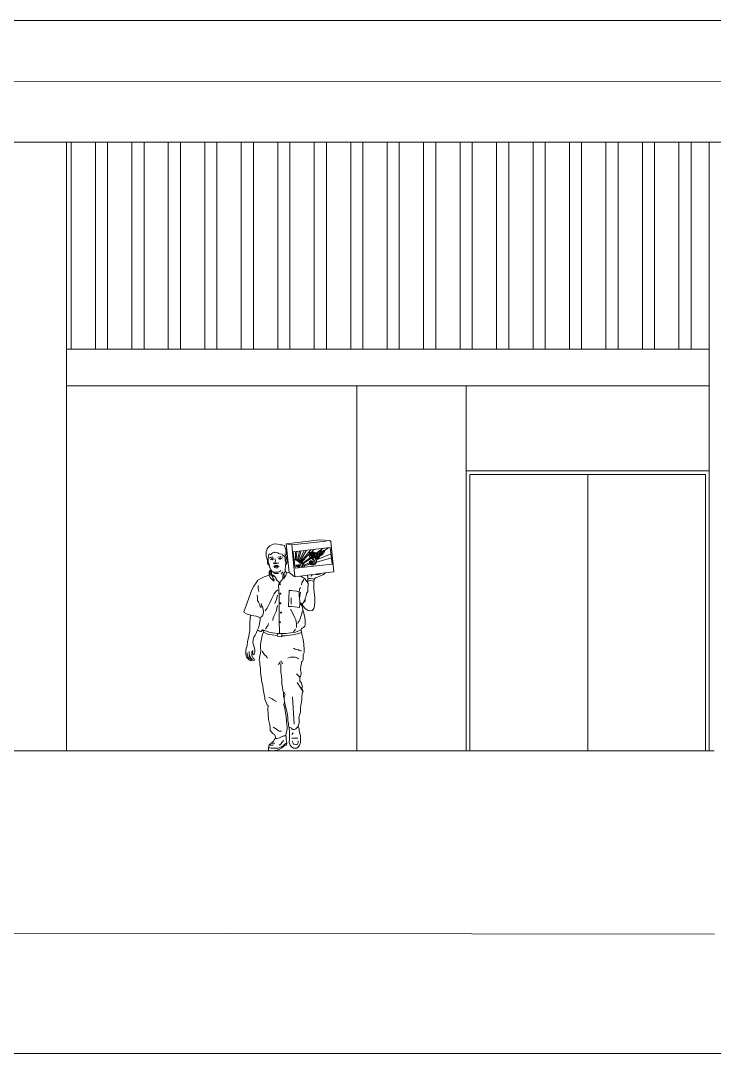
# Model space of a CAD drawing. Header units: metres. Extents: x -48 to 2360, y -1392 to 453.
# Drawn here: x 1307.59 to 1313.3, y 354.5 to 362.99 of the extents above; entities that cross this region are included whole.
import ezdxf

# ---------------------------------------------------------------- set-up
doc = ezdxf.new("R2010")
doc.units = ezdxf.units.M
doc.layers.get('0').update_dxf_attribs({"color": 200})
for name, color, linetype, lineweight in [('corte1', 211, 'Continuous', 20), ('corte2', 213, 'Continuous', 9), ('corte3', 215, 'Continuous', 5)]:
    doc.layers.add(name, color=color, linetype=linetype, lineweight=lineweight)

# ---------------------------------------------------------------- blocks, each defined once
blk = doc.blocks.new('A$C1B2D63C8')
for points in [[(0.404, 0.836, 0.716725), (0.391, 0.916, 0.424234), (0.306, 0.865, 0.410225), (0.358, 0.773, 0.258674), (0.482, 0.791, 0.332906), (0.531, 0.974, 0.301798), (0.285, 1.105, 0.426176), (0.064, 0.875, 0.20158), (0.174, 0.652, 0.05744), (0.262, 0.576, -0.173837), (0.353, 0.426, 0.31663), (0.362, 0.543), (0.397, 0.513, 0.269894), (0.326, 0.63, 0.121111), (0.393, 0.629, -0.007147), (0.377, 0.67, 0.240243), (0.443, 0.732, -0.252139), (0.229, 0.797, -0.412903), (0.229, 1.003, -0.298027), (0.4, 1.012, -0.282417), (0.462, 0.896, -0.362944), (0.404, 0.836)], [(0.368, 0.553, -0.09887), (0.368, 0.553), (0.38, 0.543, 0.203395), (0.32, 0.618), (0.32, 0.618), (0.231, 0.683), (0.329, 0.642, 0.09122), (0.376, 0.639, -0.006992), (0.359, 0.679, 0.212738), (0.42, 0.716, -0.225125), (0.221, 0.788, -0.414781), (0.221, 1.013, -0.299666), (0.407, 1.022, -0.282417), (0.474, 0.896, -0.362944), (0.406, 0.823, -0.829542), (0.399, 0.847, 0.724498), (0.389, 0.903, 0.428586), (0.318, 0.861, 0.413597), (0.362, 0.785, 0.259777), (0.474, 0.801, 0.331371), (0.519, 0.969, 0.30166), (0.285, 1.093, 0.426878), (0.077, 0.876, 0.202083), (0.183, 0.661, 0.058067), (0.269, 0.586, -0.145592), (0.357, 0.458, 0.174425), (0.357, 0.526), (0.347, 0.564)], [(0.921, 0.868, 0.299913), (0.825, 1.028, 0.26405), (0.664, 1.004, 0.195662), (0.581, 0.825, 0.640816), (0.578, 0.734, 0.233062), (0.637, 0.573, 0.394063), (0.855, 0.589, 0.169284), (0.922, 0.779, 0.796599), (0.921, 0.868)], [(0.907, 0.856, 0.320795), (0.82, 1.016, 0.262204), (0.673, 0.994, 0.204345), (0.594, 0.816, 0.808437), (0.592, 0.742, 0.246508), (0.645, 0.582, 0.392103), (0.845, 0.597, 0.178919), (0.909, 0.791, 1.101668)], [(0.694, 0.951), (0.694, 0.827, -0.856462), (0.694, 0.754), (0.694, 0.633, 0.81786), (0.805, 0.645), (0.805, 0.765, -0.92843), (0.805, 0.83), (0.805, 0.952, 0.755597)], [(0.707, 0.949), (0.707, 0.836, -0.677848), (0.707, 0.744), (0.707, 0.635, 0.795622), (0.793, 0.646), (0.793, 0.755, -0.705213), (0.792, 0.84), (0.792, 0.95, 0.726998), (0.707, 0.949)], [(1.099, 1.166), (0.991, 1.144), (0.97, 1.108), (1.002, 1.07), (1.002, 0.998, 0.771731), (1.002, 0.92), (1.002, 0.794), (0.975, 0.764), (1.01, 0.734), (1.249, 0.879), (1.244, 0.965), (1.226, 0.975), (1.189, 0.96, -0.300787), (1.163, 0.894), (1.111, 0.863), (1.111, 0.943, 0.753564), (1.111, 1.021), (1.111, 1.113), (1.127, 1.131), (1.127, 1.144)], [(1.096, 1.152), (0.999, 1.133), (0.986, 1.109), (1.015, 1.074), (1.015, 0.987, 1.090384), (1.015, 0.931), (1.015, 0.789), (0.993, 0.765), (1.011, 0.749), (1.236, 0.886), (1.232, 0.957), (1.226, 0.961), (1.202, 0.952, -0.265044), (1.169, 0.883), (1.098, 0.841), (1.098, 0.954, 1.054712), (1.098, 1.01), (1.098, 1.118), (1.115, 1.136), (1.115, 1.138)]]:
    blk.add_lwpolyline(points, format="xyb", close=True)
for points in [[(0.26, 0.771, -0.402831), (0.263, 0.974, -0.298027), (0.434, 0.982, -0.001163), (0.434, 0.982)], [(0.348, 0.777, 0.187612), (0.392, 0.744, 0.258674), (0.515, 0.762, 0.332906), (0.564, 0.945, 0.113042), (0.49, 1.03)], [(0.655, 0.56, 0.028849), (0.67, 0.544, 0.394063), (0.888, 0.56, 0.169284), (0.955, 0.75, 0.796599), (0.954, 0.839, 0.263686), (0.878, 0.988, 0.263686)], [(0.792, 0.951, 0.381448), (0.74, 0.92), (0.74, 0.807, -0.677848), (0.74, 0.715), (0.74, 0.607)], [(1.144, 0.883), (1.144, 0.914, 0.753564), (1.144, 0.992), (1.144, 1.084), (1.161, 1.102), (1.161, 1.115), (1.133, 1.137), (1.127, 1.136)], [(0.422, 0.698, -0.089526), (0.587, 0.506, -0.252547), (0.57, 0.175, -0.211921), (0.334, 0.033, -0.176779), (0.109, 0.074, -0.254945), (0, 0.234, -0.396358), (0.14, 0.383, -0.330512), (0.263, 0.319, -0.333072), (0.236, 0.235, -0.318866), (0.182, 0.235, -0.320283), (0.155, 0.308, 0.538047), (0.077, 0.215, 0.283347), (0.191, 0.124, 0.266412), (0.43, 0.208, 0.344426), (0.437, 0.4, 0.025357), (0.375, 0.477, 1.243363)], [(0.413, 0.69, -0.089881), (0.576, 0.5, -0.251793), (0.559, 0.182, -0.211848), (0.333, 0.046, -0.177285), (0.115, 0.085, -0.25452), (0.013, 0.235, -0.396373), (0.142, 0.37, -0.330109), (0.251, 0.314, -0.329667), (0.229, 0.245, -0.319901), (0.19, 0.246, -0.391524), (0.173, 0.317, 0.602604), (0.065, 0.211, 0.28325), (0.189, 0.112, 0.266066), (0.44, 0.2, 0.34454), (0.447, 0.407, 0.028596), (0.376, 0.495, 0.025357)], [(0.456, 0.669, -0.089526), (0.621, 0.477, -0.252547), (0.603, 0.146, -0.211921), (0.368, 0.004, -0.176779), (0.142, 0.045, -0.087264), (0.086, 0.087, -0.087264)], [(0.155, 0.275, 0.393926), (0.111, 0.185, 0.086949), (0.134, 0.144)], [(0.25, 0.34, -0.15043), (0.297, 0.29, -0.333072), (0.27, 0.206, -0.318866), (0.216, 0.206, -0.116457), (0.195, 0.229, -0.116457)], [(0.368, 0.452, -0.055983), (0.386, 0.397, 0.116516), (0.407, 0.439)], [(0.456, 0.669, 0.100196), (0.476, 0.703, -0.057709), (0.422, 0.699, -0.057709)]]:
    blk.add_lwpolyline(points, format="xyb")
blk.add_lwpolyline([(1.008, 0.735), (1.008, 0.735), (1.043, 0.705), (1.283, 0.85), (1.278, 0.936), (1.26, 0.946), (1.246, 0.94)])
for radius in [0.0587, 0.046]:
    blk.add_circle((1.326, 1.068), radius)
blk.add_arc((1.36, 1.039), 0.0587, 206.88062, 71.33286)
blk = doc.blocks.new('A$C32BD39BD')
for points in [[(1.39, 10.57), (0.95, 5.77), (0, 5.56)], [(13.32, 10.57), (11.75, 9.3)], [(15.37, 8.5), (16.63, 9.22)], [(16.68, 7.71), (16.34, 7.55)], [(16.93, 9.39), (18.99, 10.57)], [(18.78, 8.71), (17.85, 8.27)], [(22.72, 10.57), (19.54, 9.07)], [(10.15, 2.59), (10.48, 2.69)], [(12.16, 2.02), (10.51, 1.73)], [(11.47, 2.97), (12.74, 3.33)], [(13.6, 6.26), (12.74, 5.85)], [(23.82, 4.05), (14.02, 2.34)], [(14.12, 3.72), (23.82, 6.49)]]:
    blk.add_lwpolyline(points)
blk.add_lwpolyline([(0, 10.57), (23.82, 10.57), (23.82, 0), (0, 0)], close=True)
for points in [[(2.27, 10.57), (1.33, 5.55, -0.168065), (2.21, 5.39), (4.03, 10.57)], [(5.08, 10.57), (2.69, 5.36, -0.094451), (3.39, 4.82), (7.11, 10.57)], [(8.5, 10.57), (3.88, 4.51, -0.121561), (4.36, 3.99), (11.22, 10.57)], [(9.78, 7.71), (4.73, 3.64, -0.211163), (5.27, 2.71), (10.5, 5.71)], [(11.18, 5.11), (5.45, 2.4, -0.172308), (5.86, 1.37), (9.29, 2.35)], [(9.7, 1.59), (5.98, 0.94, -0.058865), (6.07, 0)]]:
    blk.add_lwpolyline(points, format="xyb")
for points in [[(3.62, 1.57, 0.293979), (0.66, 1.58, 0.998358), (0.72, 1.48, -0.180649), (2.22, 1.8, -0.052817), (3.51, 1.46, 0.644905)], [(3.07, 1.05, 0.37902), (0.9, 1.08, 0.476554), (3.07, 1.04)], [(5.03, 0.28, 0.378797), (0.99, 5.15, -0.276711), (3.91, 0.65, -0.107859), (5.03, 0.28, 1.576559)], [(2.94, 1.03, 0.345028), (1.04, 1.07, 0.43347)], [(2, 0.64, 0.431492), (2.03, 1.38, 0.379442), (2, 0.64)]]:
    blk.add_lwpolyline(points, format="xyb", close=True)
for centre, radius, start, end in [((11.8, 7.28), 2.02, 10.05272, 91.44031), ((0.44, 0.06), 5.28, 359.306, 94.72657)]:
    blk.add_arc(centre, radius, start, end)
at = {"xscale": 7.5, "yscale": 7.5, "zscale": 7.5}
blk.add_blockref('A$C1B2D63C8', (9.26, 0.76), dxfattribs=at)
blk = doc.blocks.new('A$C14411974')
for p, q in [((0.3845, 1.1622), (0.4027, 1.1271)), ((0.4027, 1.1271), (0.421, 1.0932)), ((0.4692, 1.1037), (0.4666, 1.0919)), ((0.477, 1.1245), (0.4692, 1.1037)), ((0.4864, 1.1518), (0.477, 1.1323)), ((0.477, 1.1323), (0.477, 1.1245)), ((0.421, 1.0932), (0.4275, 1.075)), ((0.4275, 1.075), (0.434, 1.0451)), ((0.434, 1.0242), (0.4327, 1.0125)), ((0.434, 1.0451), (0.434, 1.0242)), ((0.4484, 1.0555), (0.4445, 1.0451)), ((0.4562, 1.0646), (0.4484, 1.0555)), ((0.4627, 1.0763), (0.4562, 1.0646)), ((0.4666, 1.0919), (0.4627, 1.0763)), ((0.4249, 0.9995), (0.4106, 0.9774))]:
    blk.add_line(p, q)
for points in [[(0.3599, 1.5756), (0.3538, 1.6325), (0.3502, 1.6408), (0.3466, 1.6503), (0.3419, 1.6669), (0.3383, 1.6775), (0.3348, 1.687), (0.3253, 1.6906), (0.3146, 1.6918), (0.3016, 1.6929), (0.279, 1.6977), (0.2617, 1.7), (0.241, 1.6977), (0.2315, 1.6918), (0.2146, 1.6827), (0.1926, 1.6607), (0.19, 1.6491), (0.1853, 1.6349), (0.1841, 1.6194), (0.1841, 1.6029), (0.1888, 1.5827), (0.1959, 1.5673), (0.2054, 1.5377), (0.2114, 1.5234), (0.2149, 1.5033), (0.2244, 1.4843), (0.2315, 1.4748), (0.2434, 1.4665), (0.2588, 1.4665), (0.2861, 1.4677), (0.298, 1.4737), (0.3051, 1.4808)], [(0.4608, 1.2173), (0.4737, 1.2091), (0.4808, 1.1984), (0.4927, 1.1854), (0.5034, 1.1711), (0.5153, 1.1616), (0.5296, 1.1533), (0.545, 1.1509), (0.5617, 1.1533), (0.57, 1.1592), (0.5771, 1.1675), (0.5807, 1.1747), (0.5831, 1.1925), (0.5855, 1.2186), (0.5843, 1.2626), (0.5759, 1.3255), (0.5759, 1.3481), (0.5759, 1.3896), (0.5783, 1.4027), (0.5807, 1.4098), (0.5914, 1.4217), (0.608, 1.4265), (0.6306, 1.436), (0.6497, 1.4466), (0.6639, 1.4538), (0.6711, 1.4621), (0.4237, 1.4288), (0.4142, 1.4324), (0.3726, 1.4633), (0.3491, 1.7013), (0.6238, 1.7322), (0.707, 1.7275), (0.7177, 1.7191), (0.74, 1.4702), (0.6711, 1.4621)], [(0.4068, 1.572), (0.3943, 1.6918), (0.3493, 1.7)], [(0.3943, 1.6918), (0.6773, 1.7227)], [(0.2, 1.5548), (0.202, 1.5615), (0.2008, 1.5797), (0.2032, 1.5979), (0.2032, 1.6015), (0.2056, 1.6088), (0.2069, 1.6149), (0.2093, 1.6161), (0.2141, 1.6161), (0.219, 1.6137), (0.2214, 1.6088), (0.2263, 1.6161), (0.2312, 1.6209), (0.2384, 1.627), (0.2494, 1.6294), (0.253, 1.6306), (0.2664, 1.6294), (0.2797, 1.627), (0.287, 1.6209), (0.2943, 1.6173), (0.315, 1.6149), (0.3186, 1.6088), (0.3295, 1.6027), (0.3344, 1.5967), (0.3393, 1.5894), (0.3405, 1.5833), (0.3417, 1.576), (0.3417, 1.5676), (0.3417, 1.5627), (0.3441, 1.5542), (0.3453, 1.5518)], [(0.3388, 1.6167), (0.3428, 1.6038), (0.3485, 1.5909), (0.3485, 1.5812)], [(0.3452, 1.6369), (0.3501, 1.6183), (0.3533, 1.6095)], [(0.1926, 1.5745), (0.1944, 1.5608), (0.1958, 1.5448), (0.1973, 1.536), (0.1987, 1.5302), (0.2046, 1.5287), (0.2075, 1.5244)], [(0.2118, 1.5811), (0.2198, 1.5891), (0.2277, 1.5917), (0.2369, 1.5917), (0.2409, 1.5917)], [(0.2198, 1.5693), (0.229, 1.5772), (0.2383, 1.5785), (0.2462, 1.5759)], [(0.2517, 1.5341), (0.2496, 1.5361), (0.2488, 1.5374), (0.2481, 1.5394), (0.2476, 1.5419), (0.2476, 1.5437), (0.2479, 1.5455)], [(0.2578, 1.5446), (0.2578, 1.5416), (0.2599, 1.5392), (0.2613, 1.539), (0.2626, 1.5388), (0.2646, 1.5388), (0.2653, 1.5388), (0.2673, 1.539), (0.2693, 1.5399), (0.27, 1.5414), (0.2704, 1.5423), (0.2711, 1.5435)], [(0.28, 1.5354), (0.2811, 1.5368), (0.2827, 1.5401), (0.2831, 1.5417), (0.2831, 1.5432), (0.2831, 1.5448), (0.2829, 1.5461)], [(0.2818, 1.5917), (0.2977, 1.5943), (0.3056, 1.5943), (0.3228, 1.5904)], [(0.2832, 1.5772), (0.2937, 1.5825), (0.3043, 1.5825), (0.3149, 1.5772)], [(0.3726, 1.4633), (0.357, 1.4622), (0.3509, 1.4622), (0.3399, 1.4806), (0.3399, 1.4977), (0.3423, 1.5087), (0.3436, 1.5234), (0.3436, 1.5296), (0.346, 1.5308), (0.3509, 1.5357), (0.356, 1.5485), (0.3599, 1.5773)], [(0.3453, 1.5304), (0.3451, 1.5448), (0.3475, 1.5648), (0.3498, 1.5742), (0.3534, 1.5813), (0.3557, 1.5883)], [(0.4209, 1.4299), (0.4068, 1.572)], [(0.2095, 1.4609), (0.2102, 1.444), (0.1686, 1.4286), (0.1449, 1.418), (0.1164, 1.4014), (0.1021, 1.3792), (0.0843, 1.3531), (0.0676, 1.3223), (0.0309, 1.2227), (0, 1.1421), (0.0024, 1.135), (0.0237, 1.1243), (0.0665, 1.1113), (0.1009, 1.1054), (0.1412, 1.0911), (0.1471, 1.1066), (0.1543, 1.1054), (0.1602, 1.1255), (0.1626, 1.1397), (0.1602, 1.1646), (0.1531, 1.1812), (0.146, 1.1943), (0.1424, 1.2109)], [(0.2237, 1.4858), (0.2137, 1.4808), (0.209, 1.4713), (0.209, 1.4642), (0.2102, 1.4559), (0.2185, 1.4488), (0.2304, 1.4393), (0.2375, 1.4322), (0.2398, 1.4322)], [(0.2102, 1.444), (0.2186, 1.4238), (0.2288, 1.4121), (0.2391, 1.4019), (0.2464, 1.3946), (0.2493, 1.399)], [(0.2271, 1.4807), (0.2293, 1.4621), (0.2312, 1.4466), (0.2244, 1.4553), (0.2193, 1.461), (0.2177, 1.464), (0.2177, 1.4679), (0.2186, 1.4737), (0.2244, 1.4795), (0.2254, 1.4804)], [(0.2312, 1.4466), (0.2382, 1.4425), (0.2423, 1.4407), (0.2464, 1.4393), (0.251, 1.4345)], [(0.2535, 1.5172), (0.2501, 1.5139), (0.244, 1.5101)], [(0.2458, 1.463), (0.2565, 1.4571), (0.2636, 1.4559), (0.2743, 1.4559), (0.2873, 1.4559)], [(0.2513, 1.5095), (0.2597, 1.5129), (0.2647, 1.5151), (0.2803, 1.5117)], [(0.2535, 1.5172), (0.2607, 1.5224), (0.2671, 1.5197), (0.2717, 1.5242), (0.2835, 1.516), (0.2927, 1.5115)], [(0.2541, 1.5056), (0.2641, 1.5028), (0.2703, 1.5028), (0.277, 1.5039), (0.2798, 1.5062), (0.2815, 1.5062)], [(0.3217, 1.4701), (0.3146, 1.463), (0.3122, 1.4559), (0.3087, 1.4523)], [(0.3413, 1.4783), (0.3372, 1.4665), (0.3337, 1.4608), (0.3293, 1.4565), (0.3241, 1.4481), (0.3205, 1.4345), (0.3205, 1.4203), (0.3191, 1.4139), (0.3167, 1.4055)], [(0.3269, 1.4526), (0.3295, 1.4525), (0.332, 1.4512), (0.3327, 1.4474), (0.3327, 1.4437), (0.332, 1.4399), (0.332, 1.4298), (0.3308, 1.4235), (0.3285, 1.4094)], [(0.3509, 1.4622), (0.3451, 1.4412), (0.3387, 1.43), (0.3354, 1.4199), (0.3285, 1.4094)], [(0.5536, 1.433), (0.5565, 1.4402), (0.5593, 1.4431), (0.5651, 1.4431)], [(0.5944, 1.4471), (0.6145, 1.4492), (0.6328, 1.4533)], [(0.1175, 1.359), (0.1199, 1.3353), (0.121, 1.3199), (0.1246, 1.3092)], [(0.2398, 1.4322), (0.2464, 1.4355), (0.2522, 1.434), (0.2624, 1.4224), (0.2654, 1.4165), (0.2654, 1.4078), (0.2698, 1.4034), (0.2814, 1.3946), (0.2888, 1.3873), (0.2917, 1.3771), (0.3167, 1.4055)], [(0.2398, 1.4322), (0.2405, 1.418), (0.2449, 1.4121), (0.2493, 1.4048), (0.2493, 1.399)], [(0.2917, 1.3771), (0.2873, 1.3596), (0.2911, 1.268), (0.2923, 1.1752), (0.2923, 1.0949), (0.2911, 1.0385), (0.2936, 0.9958), (0.2936, 0.9634)], [(0.5291, 1.3731), (0.5152, 1.3973), (0.4992, 1.4157), (0.4821, 1.4267), (0.471, 1.4352)], [(0.4744, 1.3627), (0.4779, 1.3819), (0.4849, 1.3942), (0.4937, 1.4081)], [(0.5223, 1.4421), (0.5286, 1.4341), (0.5286, 1.4218), (0.5274, 1.4108), (0.5274, 1.3912), (0.5299, 1.3643), (0.5274, 1.3386), (0.5274, 1.3202), (0.5262, 1.3079), (0.5176, 1.2933), (0.5127, 1.2688), (0.5054, 1.2529), (0.5041, 1.2394), (0.5017, 1.221)], [(0.5274, 1.4105), (0.5377, 1.4142), (0.5479, 1.4142), (0.5684, 1.4123), (0.5799, 1.4075)], [(0.5274, 1.3947), (0.5386, 1.3965), (0.5507, 1.3984), (0.5628, 1.3965), (0.5767, 1.3936)], [(0.1104, 1.2784), (0.1127, 1.263), (0.1127, 1.2346), (0.121, 1.2203), (0.1317, 1.199), (0.1365, 1.1848), (0.1412, 1.18), (0.1436, 1.1729)], [(0.28, 1.3211), (0.2634, 1.308), (0.2516, 1.2903), (0.2421, 1.2725), (0.2314, 1.2523), (0.2148, 1.2144), (0.1922, 1.1717), (0.1768, 1.1492)], [(0.2789, 1.2784), (0.2706, 1.2429), (0.2611, 1.2239), (0.2551, 1.2097)], [(0.3728, 1.3159), (0.3676, 1.1857), (0.3923, 1.1844), (0.4405, 1.1792), (0.4575, 1.1766), (0.4601, 1.2039)], [(0.3728, 1.3159), (0.3897, 1.3159), (0.4093, 1.3133), (0.4327, 1.3107), (0.4445, 1.3094), (0.451, 1.3068)], [(0.4582, 1.2543), (0.4549, 1.2742), (0.4549, 1.2898), (0.4562, 1.3055), (0.4588, 1.3224), (0.4614, 1.3328), (0.4679, 1.3419)], [(0.4692, 0.9897), (0.4757, 1.0015), (0.481, 1.0067), (0.4927, 1.0132), (0.5031, 1.0236), (0.5057, 1.0341), (0.5057, 1.0523), (0.5057, 1.077), (0.5031, 1.094), (0.4914, 1.1408), (0.4849, 1.1551), (0.4823, 1.1799), (0.4731, 1.1981), (0.4614, 1.2059), (0.4601, 1.2299), (0.4575, 1.2508), (0.4614, 1.2716), (0.464, 1.2885), (0.4666, 1.3029)], [(0.2765, 1.1931), (0.267, 1.1445), (0.2504, 1.1125), (0.2397, 1.0805), (0.2385, 1.0698)], [(0.391, 1.256), (0.391, 1.2039)], [(0.5039, 1.2379), (0.4882, 1.2161), (0.4793, 1.2008)], [(0.0554, 1.1147), (0.0531, 1.0893), (0.0512, 1.0492), (0.0494, 0.9889), (0.0384, 0.9286), (0.0311, 0.8976), (0.0275, 0.8647), (0.022, 0.8464), (0.0183, 0.8282), (0.0183, 0.8099), (0.0183, 0.7917), (0.022, 0.7697), (0.0384, 0.7533), (0.0567, 0.7387), (0.0604, 0.7405), (0.075, 0.7442), (0.0823, 0.7423), (0.086, 0.7442), (0.086, 0.7497), (0.0823, 0.757), (0.075, 0.7643), (0.0695, 0.7752), (0.0659, 0.788), (0.0659, 0.799), (0.0659, 0.8117), (0.0713, 0.8227)], [(0.1354, 1.0932), (0.1353, 1.0765), (0.1335, 1.0619), (0.1299, 1.0418), (0.1207, 1.009), (0.1116, 0.9889), (0.1043, 0.9725), (0.0951, 0.9487), (0.0841, 0.9341), (0.0768, 0.9104), (0.075, 0.8884), (0.0768, 0.8775), (0.0823, 0.8629), (0.0878, 0.8428), (0.0915, 0.8282), (0.0915, 0.8154), (0.0896, 0.8026), (0.0859, 0.7903), (0.0771, 0.7891), (0.0738, 0.7957)], [(0.2046, 1.0462), (0.1994, 1.0265), (0.191, 1.0171), (0.1869, 1.0119), (0.1817, 1.0046), (0.1796, 0.9984)], [(0.1122, 0.9903), (0.1202, 0.989), (0.1306, 0.9838), (0.1379, 0.9807), (0.1442, 0.9807), (0.1483, 0.9848), (0.1515, 0.9859), (0.1619, 0.9869), (0.1641, 0.9838)], [(0.1625, 0.9733), (0.1504, 0.9461), (0.1435, 0.9024), (0.1366, 0.8748), (0.1366, 0.8449), (0.1412, 0.8242), (0.1366, 0.8012), (0.1297, 0.7667), (0.1274, 0.7437), (0.132, 0.7299), (0.1311, 0.7067), (0.137, 0.6772), (0.1384, 0.6463), (0.1443, 0.6065), (0.1502, 0.5609), (0.1576, 0.5358), (0.1605, 0.5034), (0.1679, 0.4607), (0.1723, 0.4342), (0.1723, 0.4224), (0.1932, 0.377), (0.2006, 0.3711), (0.1991, 0.3417), (0.2006, 0.3019), (0.2036, 0.2577), (0.2139, 0.2121), (0.2183, 0.1826), (0.2183, 0.1649), (0.2272, 0.1546), (0.2331, 0.1458), (0.2434, 0.1399), (0.2522, 0.1325), (0.2525, 0.1324)], [(0.165, 0.9911), (0.1577, 0.9942), (0.1546, 0.9942), (0.1452, 0.9911)], [(0.2757, 0.9456), (0.2325, 0.9511), (0.1986, 0.958), (0.1625, 0.9733), (0.1653, 0.9912), (0.2094, 0.9741), (0.2379, 0.968), (0.2828, 0.9626)], [(0.3133, 0.9632), (0.3471, 0.9641), (0.3864, 0.9687), (0.4248, 0.9756), (0.4671, 0.9895), (0.4733, 0.9902), (0.4757, 0.9711)], [(0.0284, 0.8052), (0.0284, 0.7956), (0.0294, 0.7879), (0.0303, 0.7784), (0.0332, 0.7707), (0.038, 0.763), (0.0428, 0.7582), (0.0447, 0.7554)], [(0.0438, 0.8143), (0.0445, 0.803), (0.0445, 0.7961), (0.0463, 0.7867), (0.0482, 0.7786), (0.052, 0.7742), (0.0539, 0.7685), (0.0595, 0.7616), (0.0652, 0.7535), (0.0727, 0.7459)], [(0.0457, 0.7861), (0.0463, 0.7735), (0.0501, 0.7629), (0.0526, 0.7572), (0.0578, 0.7523), (0.0578, 0.7523), (0.0604, 0.7489), (0.0642, 0.7438)], [(0.0738, 0.7957), (0.0738, 0.8038), (0.0732, 0.8099), (0.075, 0.819), (0.075, 0.8245)], [(0.1503, 0.8193), (0.1591, 0.8038), (0.1746, 0.7861), (0.1791, 0.7817), (0.1924, 0.7662), (0.1968, 0.7617)], [(0.3624, 0.7606), (0.3751, 0.766), (0.3859, 0.7678), (0.3986, 0.7678), (0.4221, 0.7678), (0.4438, 0.7606), (0.451, 0.7551)], [(0.4095, 0.8419), (0.4221, 0.8346), (0.4492, 0.8292), (0.4565, 0.8238), (0.4691, 0.8202), (0.4764, 0.8202)], [(0.2984, 0.7334), (0.2931, 0.7173), (0.2834, 0.7098)], [(0.447, 0.2027), (0.455, 0.1799), (0.4564, 0.1665), (0.4591, 0.1531), (0.4671, 0.1236), (0.4671, 0.0928), (0.4671, 0.0673), (0.4577, 0.0459), (0.447, 0.0298), (0.4336, 0.0218), (0.4228, 0.0218), (0.4094, 0.0218), (0.3933, 0.0325), (0.3826, 0.0446), (0.3745, 0.0714), (0.3772, 0.0941), (0.3772, 0.1437), (0.3759, 0.1611), (0.3745, 0.1759), (0.3745, 0.1866), (0.3678, 0.2067), (0.3678, 0.2268), (0.3638, 0.2469), (0.3625, 0.2737), (0.3571, 0.3085), (0.341, 0.3782), (0.3356, 0.405), (0.3315, 0.4219), (0.3315, 0.442), (0.3342, 0.4514), (0.3409, 0.4621), (0.3342, 0.4729), (0.3261, 0.4813), (0.3208, 0.4947), (0.3181, 0.5202), (0.3127, 0.551), (0.3127, 0.5792), (0.3114, 0.6127), (0.306, 0.6462), (0.306, 0.6649), (0.306, 0.681), (0.306, 0.6917), (0.306, 0.7172)], [(0.3081, 0.7387), (0.3134, 0.7269), (0.3198, 0.7141)], [(0.4345, 0.6318), (0.4616, 0.6033)], [(0.4389, 0.5596), (0.4887, 0.4838)], [(0.2052, 0.4382), (0.2233, 0.4328), (0.2341, 0.4274), (0.2468, 0.4148), (0.2594, 0.4111), (0.2703, 0.4039)], [(0.3315, 0.4326), (0.3259, 0.4459), (0.3259, 0.4532), (0.3259, 0.4635), (0.3274, 0.4724), (0.3274, 0.4768)], [(0.4023, 0.4434), (0.4147, 0.2195)], [(0.2613, 0.1026), (0.2613, 0.1026), (0.2545, 0.0976), (0.2438, 0.0785), (0.2198, 0.0574), (0.2095, 0.0471), (0.2072, 0.0441), (0.2065, 0.0295), (0.204, 0.0276), (0.2036, 0.0044), (0.2227, 0), (0.236, 0), (0.2625, 0.0015), (0.292, 0.0088), (0.3097, 0.0221), (0.3289, 0.0362), (0.3388, 0.0443), (0.3479, 0.0465), (0.3528, 0.0479), (0.3542, 0.0598), (0.3542, 0.0598), (0.3525, 0.0751), (0.3495, 0.0928), (0.3481, 0.1105), (0.3481, 0.1163), (0.3451, 0.1267), (0.3495, 0.1414), (0.3569, 0.1811), (0.3584, 0.1959), (0.3554, 0.2135), (0.351, 0.2474), (0.3481, 0.2798), (0.3436, 0.3107), (0.3377, 0.3446), (0.3304, 0.3785), (0.3348, 0.3987)], [(0.2432, 0.1944), (0.2685, 0.1781), (0.2757, 0.1709), (0.292, 0.16), (0.2974, 0.16), (0.3119, 0.16)], [(0.3726, 0.1923), (0.3798, 0.1907), (0.3878, 0.1867), (0.3932, 0.184), (0.3986, 0.1773), (0.4012, 0.1773), (0.4053, 0.1733), (0.4093, 0.1733), (0.4173, 0.1746), (0.4281, 0.18), (0.4308, 0.1813), (0.4361, 0.1867), (0.4401, 0.192), (0.447, 0.2027)], [(0.2525, 0.1324), (0.2566, 0.1265), (0.259, 0.1202), (0.2606, 0.1148), (0.2613, 0.1108), (0.2621, 0.1007), (0.2629, 0.0991), (0.2762, 0.1014), (0.2935, 0.1061), (0.3045, 0.1108), (0.3154, 0.1171), (0.3201, 0.1171), (0.3311, 0.121), (0.3389, 0.1218), (0.3457, 0.1286)], [(0.3944, 0.1326), (0.4078, 0.146)], [(0.3963, 0.1019), (0.416, 0.1037), (0.4331, 0.1037), (0.4456, 0.1019)], [(0.2041, 0.0256), (0.2145, 0.0239), (0.2265, 0.0209), (0.2435, 0.0198), (0.2595, 0.0198), (0.2728, 0.0198), (0.2823, 0.0221), (0.2925, 0.0247), (0.3029, 0.0283), (0.3083, 0.031), (0.3172, 0.0357), (0.3287, 0.0466), (0.3361, 0.0513), (0.3389, 0.0547), (0.3463, 0.0588), (0.3504, 0.0621), (0.3524, 0.0642)], [(0.2146, 0.0491), (0.2164, 0.0454), (0.222, 0.0454), (0.2323, 0.0454), (0.2381, 0.0456), (0.2448, 0.0485), (0.2448, 0.0485)], [(0.2332, 0.0649), (0.2379, 0.0612), (0.2444, 0.0612), (0.2509, 0.0603), (0.2565, 0.0621)], [(0.326, 0.0831), (0.3205, 0.075), (0.3136, 0.0666), (0.3047, 0.0547), (0.2905, 0.0459)], [(0.4004, 0.0797), (0.4019, 0.0718), (0.4068, 0.0609), (0.4102, 0.0549), (0.4158, 0.0527), (0.4286, 0.0512), (0.4332, 0.0515), (0.4426, 0.0549), (0.4456, 0.0602), (0.4471, 0.0711), (0.4478, 0.0801)]]:
    blk.add_lwpolyline(points)
blk.add_lwpolyline([(0.447, 0.2027), (0.4554, 0.2274), (0.4567, 0.2326), (0.4567, 0.2415), (0.4567, 0.2569), (0.4541, 0.2761), (0.4554, 0.28), (0.4592, 0.2928), (0.4618, 0.2992), (0.4656, 0.3159), (0.4656, 0.3313), (0.4656, 0.3428), (0.4682, 0.3569), (0.4695, 0.3697), (0.4721, 0.3876), (0.4746, 0.3979), (0.4772, 0.421), (0.4785, 0.4479), (0.4798, 0.462), (0.4798, 0.4722), (0.4836, 0.4799), (0.4887, 0.4838), (0.4836, 0.5004), (0.4785, 0.5081), (0.4772, 0.5132), (0.4785, 0.5197), (0.4836, 0.5248), (0.4785, 0.5414), (0.4746, 0.5568), (0.4668, 0.5667), (0.4603, 0.5744), (0.4616, 0.5872), (0.4616, 0.6039), (0.4668, 0.6116), (0.4693, 0.6218), (0.4719, 0.6334), (0.4719, 0.6436), (0.4693, 0.6539), (0.4668, 0.6667), (0.4668, 0.677), (0.4693, 0.6859), (0.4706, 0.6987), (0.4745, 0.7128), (0.4745, 0.7295), (0.4847, 0.7372), (0.4886, 0.7474), (0.4886, 0.7615), (0.4886, 0.7692), (0.4886, 0.7885), (0.4937, 0.8), (0.4963, 0.8102), (0.4976, 0.8289), (0.495, 0.875), (0.4886, 0.9135), (0.4834, 0.9352), (0.4783, 0.957), (0.4757, 0.9711), (0.4411, 0.9609), (0.4013, 0.9532), (0.3397, 0.9442), (0.3137, 0.9449), (0.3139, 0.9632), (0.2858, 0.9634, 0.919774), (0.2871, 0.9378), (0.3137, 0.937), (0.3137, 0.9449)], format="xyb")
for centre, radius in [((0.2354, 1.5733), 0.00413), ((0.2983, 1.5781), 0.00413), ((0.2974, 1.368), 0.00398), ((0.302, 1.2919), 0.00398), ((0.302, 1.2124), 0.00398), ((0.3057, 1.1354), 0.00398), ((0.2982, 1.0559), 0.00398)]:
    blk.add_circle(centre, radius)
blk.add_arc((0.1784, 1.563), 0.0816, 346.95685, 10.39704)
at = {"ltscale": 0.05, "xscale": 0.01287572638705549, "yscale": 0.01287572638705549, "zscale": 0.01287572638705549, "rotation": 6.547306707906325}
blk.add_blockref('A$C32BD39BD', (0.423, 1.4993), dxfattribs=at)

msp = doc.modelspace()

# ---------------------------------------------------------------- linework, layer by layer
at = {"layer": 'corte1', "ltscale": 7, "transparency": 33554687}
for points in [[(1307.3048, 356.9885), (1307.3048, 355.4878), (1313.2964, 355.4815)], [(1313.2954, 356.9885), (1313.2954, 356.9885)], [(1344.3611, 354.5013), (1293.0905, 354.5013), (1293.0905, 356.4905)]]:
    msp.add_lwpolyline(points, dxfattribs=at)
at = {"layer": 'corte2', "ltscale": 7, "transparency": 33554687}
for points in [[(1303.6517, 362.4885), (1316.9833, 362.4901)], [(1303.6517, 361.9885), (1316.9553, 361.9885)], [(1307.9657, 361.9885), (1307.9657, 356.9885)], [(1313.2541, 361.9885), (1313.2541, 356.9885)], [(1307.9657, 360.2885), (1310.3541, 360.2885)], [(1310.3541, 360.2885), (1313.2541, 360.2885)], [(1307.9657, 359.9885), (1310.3541, 359.9885)], [(1310.3541, 356.9885), (1310.3541, 359.9885)], [(1310.3541, 359.9885), (1310.3541, 356.9885)], [(1310.3541, 359.9885), (1313.2541, 359.9885)], [(1311.2541, 359.2885), (1311.2541, 359.9885)], [(1311.2541, 359.2885), (1311.2541, 356.9885)], [(1311.2541, 356.9885), (1311.2541, 359.2885), (1313.2541, 359.2885), (1313.2541, 356.9885)], [(1311.2841, 356.9885), (1311.2841, 359.2585), (1313.2241, 359.2585), (1313.2241, 356.9885)], [(1312.2541, 359.2585), (1312.2541, 356.9885)], [(1307.3048, 356.9885), (1313.2954, 356.9885)]]:
    msp.add_lwpolyline(points, dxfattribs=at)
at = {"layer": 'corte3', "ltscale": 7, "transparency": 33554687}
msp.add_lwpolyline([(1299.8041, 362.9885), (1325.8599, 362.9885)], dxfattribs=at)
msp.add_lwpolyline([(1307.9041, 361.9885), (1307.9041, 361.9885)], close=True, dxfattribs=at)
at = {"layer": 'corte3', "ltscale": 7, "transparency": 33554636}
for points in [[(1307.9657, 360.2885), (1308.0041, 360.2885), (1308.0041, 361.9885)], [(1308.2041, 361.9885), (1308.2041, 361.9885), (1308.2041, 360.2885), (1308.3041, 360.2885), (1308.3041, 361.9885)], [(1308.5041, 361.9885), (1308.5041, 361.9885), (1308.5041, 360.2885), (1308.6041, 360.2885), (1308.6041, 361.9885)], [(1308.8041, 361.9885), (1308.8041, 361.9885), (1308.8041, 360.2885), (1308.9041, 360.2885), (1308.9041, 361.9885)], [(1309.1041, 361.9885), (1309.1041, 361.9885), (1309.1041, 360.2885), (1309.2041, 360.2885), (1309.2041, 361.9885)], [(1309.4041, 361.9885), (1309.4041, 361.9885), (1309.4041, 360.2885), (1309.5041, 360.2885), (1309.5041, 361.9885)], [(1309.7041, 361.9885), (1309.7041, 361.9885), (1309.7041, 360.2885), (1309.8041, 360.2885), (1309.8041, 361.9885)], [(1310.0041, 361.9885), (1310.0041, 361.9885), (1310.0041, 360.2885), (1310.1041, 360.2885), (1310.1041, 361.9885)], [(1310.3041, 361.9885), (1310.3041, 361.9885), (1310.3041, 360.2885), (1310.4041, 360.2885), (1310.4041, 361.9885)], [(1310.6041, 361.9885), (1310.6041, 361.9885), (1310.6041, 360.2885), (1310.7041, 360.2885), (1310.7041, 361.9885)], [(1310.9041, 361.9885), (1310.9041, 361.9885), (1310.9041, 360.2885), (1311.0041, 360.2885), (1311.0041, 361.9885)], [(1311.2041, 361.9885), (1311.2041, 361.9885), (1311.2041, 360.2885), (1311.3041, 360.2885), (1311.3041, 361.9885)], [(1311.5041, 361.9885), (1311.5041, 361.9885), (1311.5041, 360.2885), (1311.6041, 360.2885), (1311.6041, 361.9885)], [(1311.8041, 361.9885), (1311.8041, 361.9885), (1311.8041, 360.2885), (1311.9041, 360.2885), (1311.9041, 361.9885)], [(1312.1041, 361.9885), (1312.1041, 361.9885), (1312.1041, 360.2885), (1312.2041, 360.2885), (1312.2041, 361.9885)], [(1312.4041, 361.9885), (1312.4041, 361.9885), (1312.4041, 360.2885), (1312.5041, 360.2885), (1312.5041, 361.9885)], [(1312.7041, 361.9885), (1312.7041, 361.9885), (1312.7041, 360.2885), (1312.8041, 360.2885), (1312.8041, 361.9885)], [(1313.0041, 361.9885), (1313.0041, 361.9885), (1313.0041, 360.2885), (1313.1041, 360.2885), (1313.1041, 361.9885)]]:
    msp.add_lwpolyline(points, dxfattribs=at)

# ---------------------------------------------------------------- block references
at = {"layer": 'corte3', "transparency": 33554585}
msp.add_blockref('A$C14411974', (1309.4245, 356.9885), dxfattribs=at)

doc.saveas('drawing.dxf')
